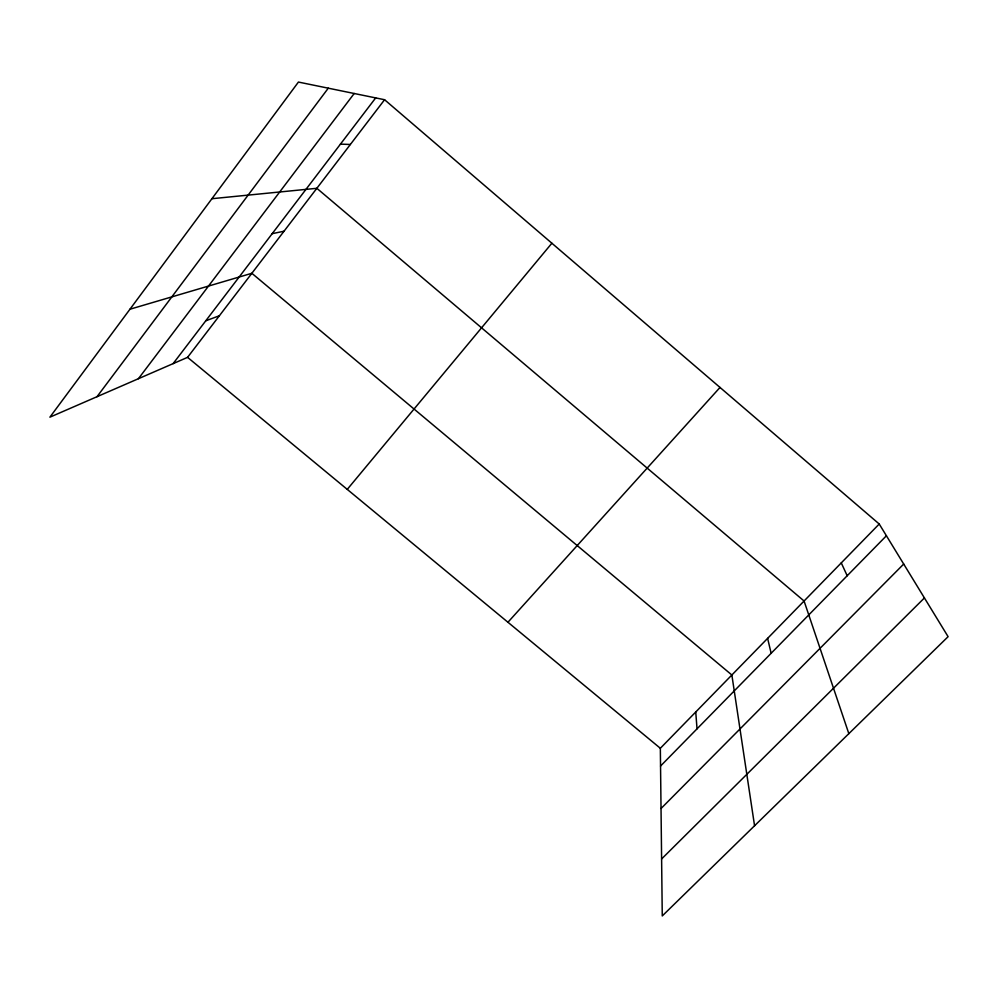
<?xml version="1.0" encoding="UTF-8"?>
<svg xmlns="http://www.w3.org/2000/svg" width="998" height="998" viewBox="0 0 998 998"><rect width="100%" height="100%" fill="white"/><g stroke="black" fill="none" stroke-linecap="round" stroke-linejoin="round"><path stroke-width="1.5" d="M97.006 396.705L328.28 88.186M138.423 378.704L354.19 93.5M173.116 363.634L375.685 97.904M384.579 99.725L298.427 82.061L49.9 417.176L187.574 357.346L384.579 99.725L879.226 524.012L948.1 636.674L662.26 915.939L660.339 748.275L879.226 524.012M347.254 489.382L551.882 243.225M507.945 622.253L720.007 387.449M660.539 766.04L886.411 535.764M661.025 808.53L903.701 564.045M661.612 858.954L924.422 597.939M205.775 320.795L219.385 315.755M129.952 309.23L251.858 273.29L731.858 674.997L754.563 825.758M272.192 233.669L284.031 231.224M211.913 198.714L316.853 188.298L804.076 601.008L848.836 733.655M340.443 144.124L350.36 144.473M187.574 357.346L660.339 748.275M841.277 562.897L847.19 575.746M767.612 638.371L771.142 653.291M695.743 711.998L697.028 728.852"/></g></svg>
